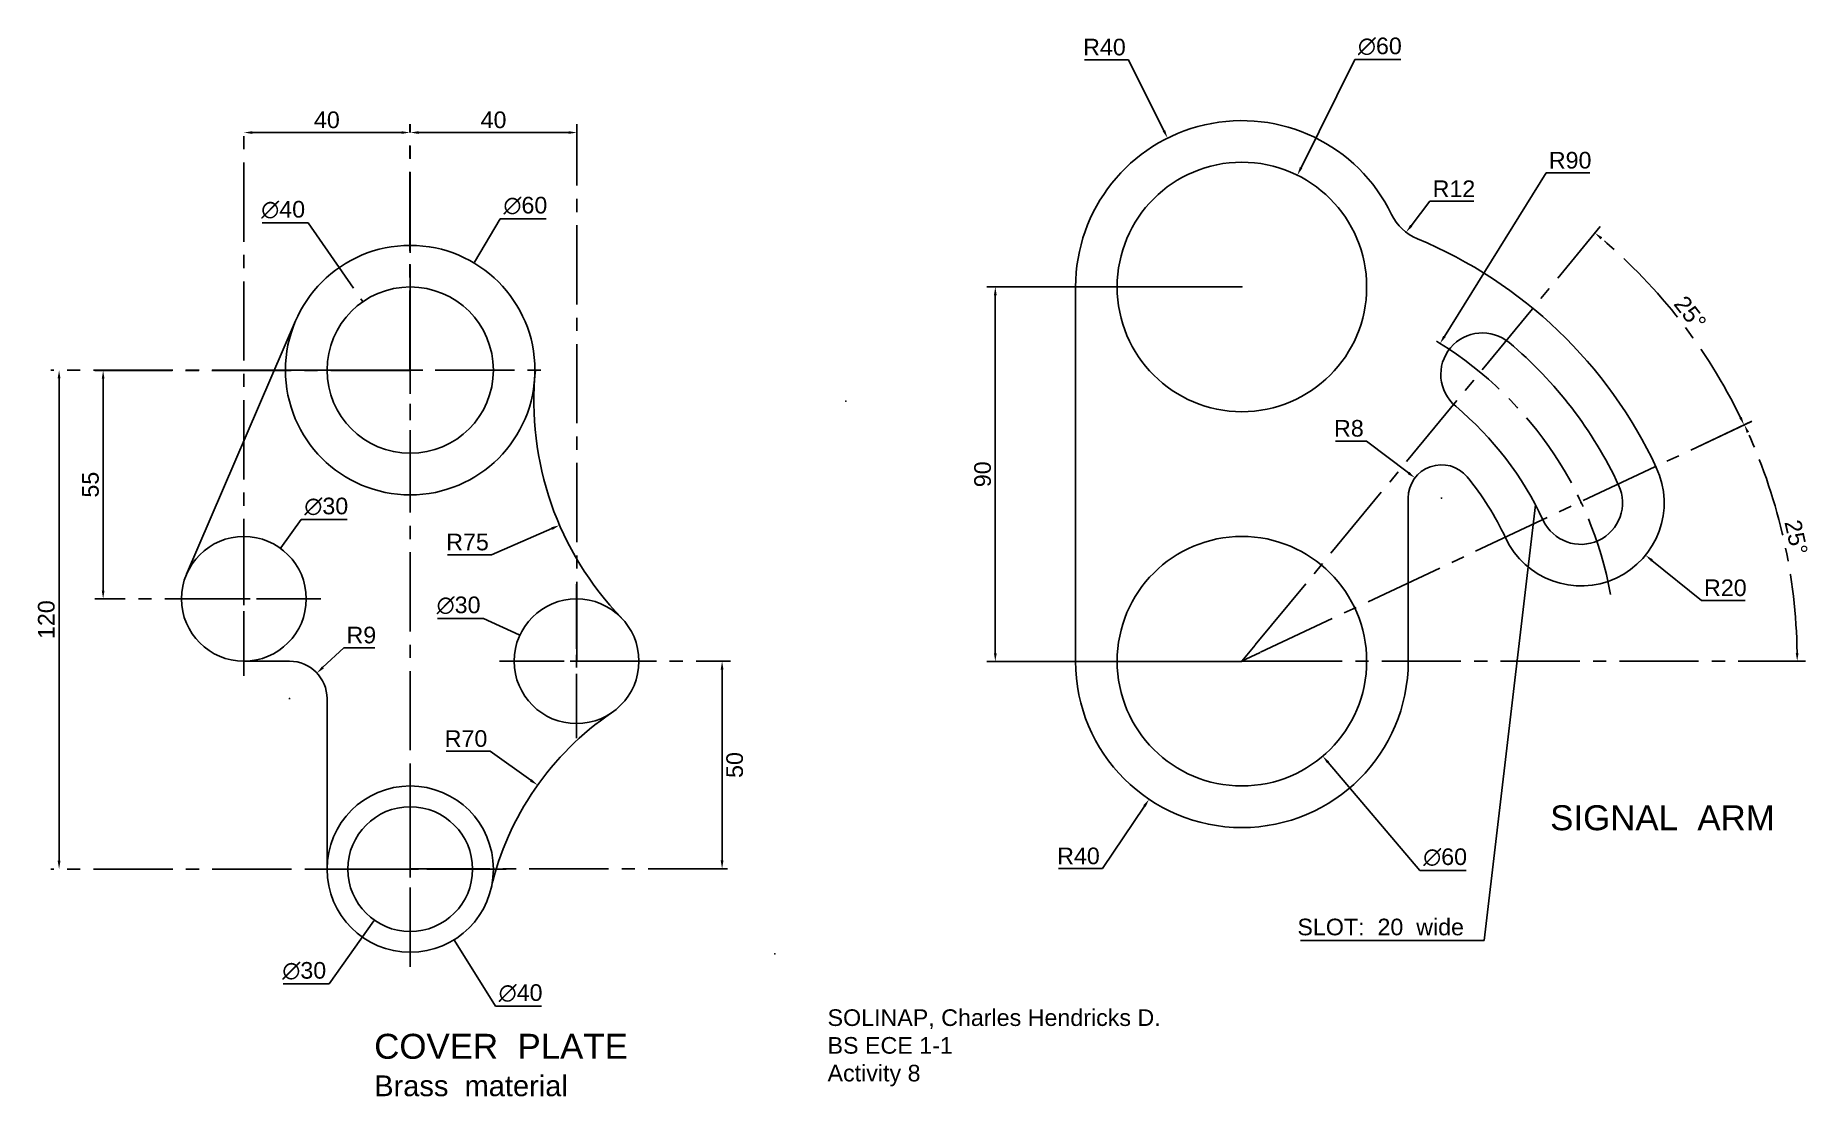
# Model space of a CAD drawing. Header units: millimetres. Extents: x 110 to 537, y 145 to 400.
import ezdxf

# ---------------------------------------------------------------- set-up
doc = ezdxf.new("R2010")
doc.units = ezdxf.units.MM
doc.linetypes.add('CENTER2', pattern=[28.575, 19.05, -3.175, 3.175, -3.175])
doc.layers.add('Layer1', color=7, linetype='Continuous')
doc.styles.get("Standard").update_dxf_attribs({"font": 'arial.ttf'})
doc.dimstyles.get("Standard").update_dxf_attribs({"dimtxt": 0.18, "dimasz": 0.18, "dimexe": 0.18, "dimexo": 0.0625, "dimgap": 0.09, "dimtad": 0, "dimtih": 1, "dimtoh": 1, "dimdec": 4, "dimzin": 0, "dimdsep": 46, "dimtxsty": 'Standard', "dimcen": 0.09, "dimadec": 0, "dimazin": 0, "dimtfac": 1, "dimtdec": 4, "dimtofl": 0, "dimtmove": 0, "dimatfit": 3, "dimfxl": 1, "dimtolj": 1, "dimtzin": 0, "dimarcsym": 0})

# ---------------------------------------------------------------- blocks, each defined once
blk = doc.blocks.new('*U2')
at = {"layer": 'Layer1', "color": 0, "linetype": 'CENTER2', "transparency": 16777216}
for p, q in [((0, 3), (0, 18.5)), ((-18.5, 0), (-3, 0)), ((3, 0), (18.5, 0)), ((0, -18.5), (0, -3))]:
    blk.add_line(p, q, dxfattribs=at)
at = {"layer": 'Layer1', "color": 0, "linetype": 'Continuous', "transparency": 16777216}
for p, q in [((-1.5, 0), (1.5, 0)), ((0, -1.5), (0, 1.5))]:
    blk.add_line(p, q, dxfattribs=at)
blk = doc.blocks.new('*U5')
at = {"layer": 'Layer1', "color": 0, "linetype": 'CENTER2', "transparency": 16777216}
for p, q in [((0, 6), (0, 33.5)), ((-33.5, 0), (-6, 0)), ((6, 0), (33.5, 0)), ((0, -33.5), (0, -6))]:
    blk.add_line(p, q, dxfattribs=at)
at = {"layer": 'Layer1', "color": 0, "linetype": 'Continuous', "transparency": 16777216}
for p, q in [((-3, 0), (3, 0)), ((0, -3), (0, 3))]:
    blk.add_line(p, q, dxfattribs=at)
blk = doc.blocks.new('*U6')
at = {"layer": 'Layer1', "color": 0, "linetype": 'CENTER2', "transparency": 16777216}
for p, q in [((0, 3), (0, 18.5)), ((-18.5, 0), (-3, 0)), ((3, 0), (18.5, 0)), ((0, -18.5), (0, -3))]:
    blk.add_line(p, q, dxfattribs=at)
at = {"layer": 'Layer1', "color": 0, "linetype": 'Continuous', "transparency": 16777216}
for p, q in [((-1.5, 0), (1.5, 0)), ((0, -1.5), (0, 1.5))]:
    blk.add_line(p, q, dxfattribs=at)
blk = doc.blocks.new('*U7')
at = {"layer": 'Layer1', "color": 0, "linetype": 'CENTER2', "transparency": 16777216}
for p, q in [((0, 4), (0, 23.5)), ((-23.5, 0), (-4, 0)), ((4, 0), (23.5, 0)), ((0, -23.5), (0, -4))]:
    blk.add_line(p, q, dxfattribs=at)
at = {"layer": 'Layer1', "color": 0, "linetype": 'Continuous', "transparency": 16777216}
for p, q in [((-2, 0), (2, 0)), ((0, -2), (0, 2))]:
    blk.add_line(p, q, dxfattribs=at)
blk = doc.blocks.new('*D9')
at = {"layer": 'Defpoints', "color": 0, "linetype": 'CENTER2', "transparency": 16777216}
for p in [(168.79, 277.15), (151.21, 252.85)]:
    blk.add_point(p, dxfattribs=at)
at = {"layer": 'Layer1', "color": 4, "linetype": 'CENTER2', "lineweight": -2, "transparency": 16777216}
for p, q in [((173.78, 284.04), (168.9, 277.3)), ((184.85, 284.04), (173.78, 284.04)), ((159.91, 265), (160.09, 265)), ((160, 264.91), (160, 265.09))]:
    blk.add_line(p, q, dxfattribs=at)
at = {"layer": 'Layer1', "color": 4, "linetype": 'CENTER2', "transparency": 16777216}
blk.add_solid([(168.87, 277.32), (168.92, 277.28), (168.79, 277.15)], dxfattribs=at)
at = {"layer": 'Layer1', "color": 0, "linetype": 'CENTER2', "transparency": 16777216, "insert": (179.81, 287.2), "char_height": 4, "attachment_point": 5}
blk.add_mtext('\\A1;∅30', dxfattribs=at)
blk = doc.blocks.new('*D10')
at = {"layer": 'Defpoints', "color": 0, "linetype": 'CENTER2', "transparency": 16777216}
for p in [(226.37, 256.27), (253.63, 243.73)]:
    blk.add_point(p, dxfattribs=at)
at = {"layer": 'Layer1', "color": 4, "linetype": 'CENTER2', "lineweight": -2, "transparency": 16777216}
for p, q in [((206.59, 260.27), (217.66, 260.27)), ((217.66, 260.27), (226.21, 256.34)), ((239.91, 250), (240.09, 250)), ((240, 249.91), (240, 250.09))]:
    blk.add_line(p, q, dxfattribs=at)
at = {"layer": 'Layer1', "color": 4, "linetype": 'CENTER2', "transparency": 16777216}
blk.add_solid([(226.22, 256.37), (226.2, 256.31), (226.37, 256.27)], dxfattribs=at)
at = {"layer": 'Layer1', "color": 0, "linetype": 'CENTER2', "transparency": 16777216, "insert": (211.63, 263.42), "char_height": 4, "attachment_point": 5}
blk.add_mtext('\\A1;∅30', dxfattribs=at)
blk = doc.blocks.new('*D11')
at = {"layer": 'Defpoints', "color": 0, "linetype": 'CENTER2', "transparency": 16777216}
for p in [(208.64, 212.27), (191.36, 187.73)]:
    blk.add_point(p, dxfattribs=at)
at = {"layer": 'Layer1', "color": 4, "linetype": 'CENTER2', "lineweight": -2, "transparency": 16777216}
for p, q in [((199.91, 200), (200.09, 200)), ((200, 199.91), (200, 200.09)), ((180.55, 172.38), (191.26, 187.59)), ((169.48, 172.38), (180.55, 172.38))]:
    blk.add_line(p, q, dxfattribs=at)
at = {"layer": 'Layer1', "color": 4, "linetype": 'CENTER2', "transparency": 16777216}
blk.add_solid([(191.24, 187.6), (191.29, 187.57), (191.36, 187.73)], dxfattribs=at)
at = {"layer": 'Layer1', "color": 0, "linetype": 'CENTER2', "transparency": 16777216, "insert": (174.52, 175.53), "char_height": 4, "attachment_point": 5}
blk.add_mtext('\\A1;∅30', dxfattribs=at)
blk = doc.blocks.new('*D12')
at = {"layer": 'Defpoints', "color": 0, "linetype": 'CENTER2', "transparency": 16777216}
for p in [(189.44, 216.98), (210.56, 183.02)]:
    blk.add_point(p, dxfattribs=at)
at = {"layer": 'Layer1', "color": 4, "linetype": 'CENTER2', "lineweight": -2, "transparency": 16777216}
for p, q in [((199.91, 200), (200.09, 200)), ((200, 199.91), (200, 200.09)), ((220.5, 167.03), (210.66, 182.86)), ((231.57, 167.03), (220.5, 167.03))]:
    blk.add_line(p, q, dxfattribs=at)
at = {"layer": 'Layer1', "color": 4, "linetype": 'CENTER2', "transparency": 16777216}
blk.add_solid([(210.68, 182.88), (210.63, 182.85), (210.56, 183.02)], dxfattribs=at)
at = {"layer": 'Layer1', "color": 0, "linetype": 'CENTER2', "transparency": 16777216, "insert": (226.54, 170.18), "char_height": 4, "attachment_point": 5}
blk.add_mtext('\\A1;∅40', dxfattribs=at)
blk = doc.blocks.new('*D13')
at = {"layer": 'Defpoints', "color": 0, "linetype": 'CENTER2', "transparency": 16777216}
for p in [(188.61, 336.44), (211.39, 303.56)]:
    blk.add_point(p, dxfattribs=at)
at = {"layer": 'Layer1', "color": 4, "linetype": 'CENTER2', "lineweight": -2, "transparency": 16777216}
for p, q in [((164.42, 355.4), (175.49, 355.4)), ((175.49, 355.4), (188.51, 336.59)), ((199.91, 320), (200.09, 320)), ((200, 319.91), (200, 320.09))]:
    blk.add_line(p, q, dxfattribs=at)
at = {"layer": 'Layer1', "color": 4, "linetype": 'CENTER2', "transparency": 16777216}
blk.add_solid([(188.54, 336.61), (188.49, 336.57), (188.61, 336.44)], dxfattribs=at)
at = {"layer": 'Layer1', "color": 0, "linetype": 'CENTER2', "transparency": 16777216, "insert": (169.45, 358.55), "char_height": 4, "attachment_point": 5}
blk.add_mtext('\\A1;∅40', dxfattribs=at)
blk = doc.blocks.new('*D14')
at = {"layer": 'Defpoints', "color": 0, "linetype": 'CENTER2', "transparency": 16777216}
for p in [(215.35, 345.78), (184.65, 294.22)]:
    blk.add_point(p, dxfattribs=at)
at = {"layer": 'Layer1', "color": 4, "linetype": 'CENTER2', "lineweight": -2, "transparency": 16777216}
for p, q in [((221.66, 356.38), (215.44, 345.93)), ((232.73, 356.38), (221.66, 356.38)), ((199.91, 320), (200.09, 320)), ((200, 319.91), (200, 320.09))]:
    blk.add_line(p, q, dxfattribs=at)
at = {"layer": 'Layer1', "color": 4, "linetype": 'CENTER2', "transparency": 16777216}
blk.add_solid([(215.41, 345.95), (215.46, 345.92), (215.35, 345.78)], dxfattribs=at)
at = {"layer": 'Layer1', "color": 0, "linetype": 'CENTER2', "transparency": 16777216, "insert": (227.69, 359.54), "char_height": 4, "attachment_point": 5}
blk.add_mtext('\\A1;∅60', dxfattribs=at)
blk = doc.blocks.new('*D15')
at = {"layer": 'Defpoints', "color": 0, "linetype": 'CENTER2', "transparency": 16777216}
for p in [(200, 319.91), (126.16, 265), (160.09, 265)]:
    blk.add_point(p, dxfattribs=at)
at = {"layer": 'Layer1', "color": 4, "linetype": 'CENTER2', "lineweight": -2, "transparency": 16777216}
for p, q in [((199.94, 319.91), (124.16, 319.91)), ((160.03, 265), (124.16, 265))]:
    blk.add_line(p, q, dxfattribs=at)
at = {"layer": 'Layer1', "color": 4, "linetype": 'Continuous', "lineweight": -2, "transparency": 16777216}
blk.add_line((126.16, 317.91), (126.16, 267), dxfattribs=at)
at = {"layer": 'Layer1', "color": 4, "linetype": 'CENTER2', "transparency": 16777216}
for points in [[(125.82, 317.91), (126.49, 317.91), (126.16, 319.91)], [(125.82, 267), (126.49, 267), (126.16, 265)]]:
    blk.add_solid(points, dxfattribs=at)
at = {"layer": 'Layer1', "color": 0, "linetype": 'CENTER2', "transparency": 16777216, "insert": (123.12, 292.45), "char_height": 4, "attachment_point": 5, "rotation": 90}
blk.add_mtext('\\A1;55', dxfattribs=at)
blk = doc.blocks.new('*D16')
at = {"layer": 'Defpoints', "color": 0, "linetype": 'CENTER2', "transparency": 16777216}
for p in [(200.09, 320), (115.56, 200), (200.09, 200)]:
    blk.add_point(p, dxfattribs=at)
at = {"layer": 'Layer1', "color": 4, "linetype": 'CENTER2', "lineweight": -2, "transparency": 16777216}
for p, q in [((200.03, 320), (113.56, 320)), ((200.03, 200), (113.56, 200))]:
    blk.add_line(p, q, dxfattribs=at)
at = {"layer": 'Layer1', "color": 4, "linetype": 'Continuous', "lineweight": -2, "transparency": 16777216}
blk.add_line((115.56, 318), (115.56, 202), dxfattribs=at)
at = {"layer": 'Layer1', "color": 4, "linetype": 'CENTER2', "transparency": 16777216}
for points in [[(115.22, 318), (115.89, 318), (115.56, 320)], [(115.22, 202), (115.89, 202), (115.56, 200)]]:
    blk.add_solid(points, dxfattribs=at)
at = {"layer": 'Layer1', "color": 0, "linetype": 'CENTER2', "transparency": 16777216, "insert": (112.51, 260), "char_height": 4, "attachment_point": 5, "rotation": 90}
blk.add_mtext('\\A1;120', dxfattribs=at)
blk = doc.blocks.new('*D17')
at = {"layer": 'Defpoints', "color": 0, "linetype": 'CENTER2', "transparency": 16777216}
for p in [(240.09, 250), (200, 200.09), (275, 200.09)]:
    blk.add_point(p, dxfattribs=at)
at = {"layer": 'Layer1', "color": 4, "linetype": 'CENTER2', "lineweight": -2, "transparency": 16777216}
for p, q in [((240.15, 250), (277, 250)), ((200.06, 200.09), (277, 200.09))]:
    blk.add_line(p, q, dxfattribs=at)
at = {"layer": 'Layer1', "color": 4, "linetype": 'Continuous', "lineweight": -2, "transparency": 16777216}
blk.add_line((275, 248), (275, 202.09), dxfattribs=at)
at = {"layer": 'Layer1', "color": 4, "linetype": 'CENTER2', "transparency": 16777216}
for points in [[(274.66, 248), (275.33, 248), (275, 250)], [(274.66, 202.09), (275.33, 202.09), (275, 200.09)]]:
    blk.add_solid(points, dxfattribs=at)
at = {"layer": 'Layer1', "color": 0, "linetype": 'CENTER2', "transparency": 16777216, "insert": (278.04, 225.04), "char_height": 4, "attachment_point": 5, "rotation": 90}
blk.add_mtext('\\A1;50', dxfattribs=at)
blk = doc.blocks.new('*D18')
at = {"layer": 'Defpoints', "color": 0, "linetype": 'CENTER2', "transparency": 16777216}
for p in [(240.09, 377.13), (200, 319.91), (240.09, 250)]:
    blk.add_point(p, dxfattribs=at)
at = {"layer": 'Layer1', "color": 4, "linetype": 'CENTER2', "lineweight": -2, "transparency": 16777216}
for p, q in [((200, 319.97), (200, 379.13)), ((240.09, 250.06), (240.09, 379.13))]:
    blk.add_line(p, q, dxfattribs=at)
at = {"layer": 'Layer1', "color": 4, "linetype": 'Continuous', "lineweight": -2, "transparency": 16777216}
blk.add_line((202, 377.13), (238.09, 377.13), dxfattribs=at)
at = {"layer": 'Layer1', "color": 4, "linetype": 'CENTER2', "transparency": 16777216}
for points in [[(202, 377.46), (202, 376.8), (200, 377.13)], [(238.09, 377.46), (238.09, 376.8), (240.09, 377.13)]]:
    blk.add_solid(points, dxfattribs=at)
at = {"layer": 'Layer1', "color": 0, "linetype": 'CENTER2', "transparency": 16777216, "insert": (220.04, 380.17), "char_height": 4, "attachment_point": 5}
blk.add_mtext('\\A1;40', dxfattribs=at)
blk = doc.blocks.new('*D19')
at = {"layer": 'Defpoints', "color": 0, "linetype": 'CENTER2', "transparency": 16777216}
for p in [(199.91, 377.13), (199.91, 320), (160, 265.09)]:
    blk.add_point(p, dxfattribs=at)
at = {"layer": 'Layer1', "color": 4, "linetype": 'CENTER2', "lineweight": -2, "transparency": 16777216}
for p, q in [((160, 265.15), (160, 379.13)), ((199.91, 320.06), (199.91, 379.13))]:
    blk.add_line(p, q, dxfattribs=at)
at = {"layer": 'Layer1', "color": 4, "linetype": 'Continuous', "lineweight": -2, "transparency": 16777216}
blk.add_line((162, 377.13), (197.91, 377.13), dxfattribs=at)
at = {"layer": 'Layer1', "color": 4, "linetype": 'CENTER2', "transparency": 16777216}
for points in [[(162, 377.46), (162, 376.8), (160, 377.13)], [(197.91, 377.46), (197.91, 376.8), (199.91, 377.13)]]:
    blk.add_solid(points, dxfattribs=at)
at = {"layer": 'Layer1', "color": 0, "linetype": 'CENTER2', "transparency": 16777216, "insert": (179.96, 380.17), "char_height": 4, "attachment_point": 5}
blk.add_mtext('\\A1;40', dxfattribs=at)
blk = doc.blocks.new('*D20')
at = {"layer": 'Defpoints', "color": 0, "linetype": 'CENTER2', "transparency": 16777216}
for p in [(177.56, 247.16), (171, 241)]:
    blk.add_point(p, dxfattribs=at)
at = {"layer": 'Layer1', "color": 4, "linetype": 'CENTER2', "lineweight": -2, "transparency": 16777216}
for p, q in [((184.02, 253.23), (179.02, 248.53)), ((191.48, 253.23), (184.02, 253.23)), ((170.91, 241), (171.09, 241)), ((171, 240.91), (171, 241.09))]:
    blk.add_line(p, q, dxfattribs=at)
at = {"layer": 'Layer1', "color": 4, "linetype": 'CENTER2', "transparency": 16777216}
blk.add_solid([(178.79, 248.77), (179.25, 248.29), (177.56, 247.16)], dxfattribs=at)
at = {"layer": 'Layer1', "color": 0, "linetype": 'CENTER2', "transparency": 16777216, "insert": (188.25, 256.27), "char_height": 4, "attachment_point": 5}
blk.add_mtext('\\A1;R9', dxfattribs=at)
blk = doc.blocks.new('*D21')
at = {"layer": 'Defpoints', "color": 0, "linetype": 'CENTER2', "transparency": 16777216}
for p in [(304.73, 312.53), (235.92, 282.7)]:
    blk.add_point(p, dxfattribs=at)
at = {"layer": 'Layer1', "color": 4, "linetype": 'CENTER2', "lineweight": -2, "transparency": 16777216}
for p, q in [((304.64, 312.53), (304.82, 312.53)), ((304.73, 312.44), (304.73, 312.62)), ((219.57, 275.61), (234.09, 281.9)), ((208.99, 275.61), (219.57, 275.61))]:
    blk.add_line(p, q, dxfattribs=at)
at = {"layer": 'Layer1', "color": 4, "linetype": 'CENTER2', "transparency": 16777216}
blk.add_solid([(233.95, 282.21), (234.22, 281.59), (235.92, 282.7)], dxfattribs=at)
at = {"layer": 'Layer1', "color": 0, "linetype": 'CENTER2', "transparency": 16777216, "insert": (213.78, 278.64), "char_height": 4, "attachment_point": 5}
blk.add_mtext('\\A1;R75', dxfattribs=at)
blk = doc.blocks.new('*D22')
at = {"layer": 'Defpoints', "color": 0, "linetype": 'CENTER2', "transparency": 16777216}
for p in [(230.63, 220.2), (287.66, 179.62)]:
    blk.add_point(p, dxfattribs=at)
at = {"layer": 'Layer1', "color": 4, "linetype": 'CENTER2', "lineweight": -2, "transparency": 16777216}
for p, q in [((208.65, 228.34), (219.2, 228.34)), ((219.2, 228.34), (229, 221.36)), ((287.57, 179.62), (287.75, 179.62)), ((287.66, 179.53), (287.66, 179.71))]:
    blk.add_line(p, q, dxfattribs=at)
at = {"layer": 'Layer1', "color": 4, "linetype": 'CENTER2', "transparency": 16777216}
blk.add_solid([(229.19, 221.64), (228.8, 221.09), (230.63, 220.2)], dxfattribs=at)
at = {"layer": 'Layer1', "color": 0, "linetype": 'CENTER2', "transparency": 16777216, "insert": (213.42, 231.38), "char_height": 4, "attachment_point": 5}
blk.add_mtext('\\A1;R70', dxfattribs=at)
blk = doc.blocks.new('*D23')
at = {"layer": 'Defpoints', "color": 0, "transparency": 16777216}
for p in [(441.63, 294.08), (448, 289.24)]:
    blk.add_point(p, dxfattribs=at)
at = {"layer": 'Layer1', "color": 4, "lineweight": -2, "transparency": 16777216}
for p, q in [((422.5, 302.94), (429.96, 302.94)), ((429.96, 302.94), (440.03, 295.29)), ((447.91, 289.24), (448.09, 289.24)), ((448, 289.15), (448, 289.33))]:
    blk.add_line(p, q, dxfattribs=at)
at = {"layer": 'Layer1', "color": 4, "transparency": 16777216}
blk.add_solid([(440.24, 295.55), (439.83, 295.02), (441.63, 294.08)], dxfattribs=at)
at = {"layer": 'Layer1', "color": 0, "transparency": 16777216, "insert": (425.73, 305.98), "char_height": 4, "attachment_point": 5}
blk.add_mtext('\\A1;R8', dxfattribs=at)
blk = doc.blocks.new('*D24')
at = {"layer": 'Defpoints', "color": 0, "transparency": 16777216}
for p in [(446.8, 362.67), (439.5, 353.14)]:
    blk.add_point(p, dxfattribs=at)
at = {"layer": 'Layer1', "color": 4, "lineweight": -2, "transparency": 16777216}
for p, q in [((445.23, 360.62), (440.72, 354.73)), ((455.74, 360.62), (445.23, 360.62))]:
    blk.add_line(p, q, dxfattribs=at)
at = {"layer": 'Layer1', "color": 4, "transparency": 16777216}
blk.add_solid([(440.45, 354.93), (440.98, 354.53), (439.5, 353.14)], dxfattribs=at)
at = {"layer": 'Layer1', "color": 0, "transparency": 16777216, "insert": (450.99, 363.62), "char_height": 4, "attachment_point": 5}
blk.add_mtext('\\A1;R12', dxfattribs=at)
blk = doc.blocks.new('*D25')
at = {"layer": 'Defpoints', "color": 0, "transparency": 16777216}
for p in [(400, 250), (377.69, 216.8)]:
    blk.add_point(p, dxfattribs=at)
at = {"layer": 'Layer1', "color": 4, "lineweight": -2, "transparency": 16777216}
for p, q in [((399.91, 250), (400.09, 250)), ((400, 249.91), (400, 250.09)), ((366.47, 200.12), (376.57, 215.14)), ((355.93, 200.12), (366.47, 200.12))]:
    blk.add_line(p, q, dxfattribs=at)
at = {"layer": 'Layer1', "color": 4, "transparency": 16777216}
blk.add_solid([(376.29, 215.33), (376.85, 214.96), (377.69, 216.8)], dxfattribs=at)
at = {"layer": 'Layer1', "color": 0, "transparency": 16777216, "insert": (360.7, 203.16), "char_height": 4, "attachment_point": 5}
blk.add_mtext('\\A1;R40', dxfattribs=at)
blk = doc.blocks.new('*D26')
at = {"layer": 'Defpoints', "color": 0, "transparency": 16777216}
for p in [(382.13, 375.79), (400, 340)]:
    blk.add_point(p, dxfattribs=at)
at = {"layer": 'Layer1', "color": 4, "lineweight": -2, "transparency": 16777216}
for p, q in [((362.18, 394.62), (372.72, 394.62)), ((372.72, 394.62), (381.24, 377.58)), ((399.91, 340), (400.09, 340)), ((400, 339.91), (400, 340.09))]:
    blk.add_line(p, q, dxfattribs=at)
at = {"layer": 'Layer1', "color": 4, "transparency": 16777216}
blk.add_solid([(381.53, 377.72), (380.94, 377.43), (382.13, 375.79)], dxfattribs=at)
at = {"layer": 'Layer1', "color": 0, "transparency": 16777216, "insert": (366.95, 397.66), "char_height": 4, "attachment_point": 5}
blk.add_mtext('\\A1;R40', dxfattribs=at)
blk = doc.blocks.new('*D27')
at = {"layer": 'Defpoints', "color": 0, "transparency": 16777216}
for p in [(481.54, 288.1), (497.07, 275.49)]:
    blk.add_point(p, dxfattribs=at)
at = {"layer": 'Layer1', "color": 4, "lineweight": -2, "transparency": 16777216}
for p, q in [((481.45, 288.1), (481.63, 288.1)), ((481.54, 288.01), (481.54, 288.19)), ((510.49, 264.6), (498.62, 274.23)), ((521.04, 264.6), (510.49, 264.6))]:
    blk.add_line(p, q, dxfattribs=at)
at = {"layer": 'Layer1', "color": 4, "transparency": 16777216}
blk.add_solid([(498.83, 274.49), (498.41, 273.97), (497.07, 275.49)], dxfattribs=at)
at = {"layer": 'Layer1', "color": 0, "transparency": 16777216, "insert": (516.26, 267.64), "char_height": 4, "attachment_point": 5}
blk.add_mtext('\\A1;R20', dxfattribs=at)
blk = doc.blocks.new('*D29')
at = {"layer": 'Defpoints', "color": 0, "transparency": 16777216}
for p in [(380.55, 272.84), (419.45, 227.16)]:
    blk.add_point(p, dxfattribs=at)
at = {"layer": 'Layer1', "color": 4, "lineweight": -2, "transparency": 16777216}
for p, q in [((399.91, 250), (400.09, 250)), ((400, 249.91), (400, 250.09)), ((442.83, 199.7), (420.75, 225.64)), ((453.9, 199.7), (442.83, 199.7))]:
    blk.add_line(p, q, dxfattribs=at)
at = {"layer": 'Layer1', "color": 4, "transparency": 16777216}
blk.add_solid([(421, 225.85), (420.49, 225.42), (419.45, 227.16)], dxfattribs=at)
at = {"layer": 'Layer1', "color": 0, "transparency": 16777216, "insert": (448.87, 202.86), "char_height": 4, "attachment_point": 5}
blk.add_mtext('\\A1;∅60', dxfattribs=at)
blk = doc.blocks.new('*D30')
at = {"layer": 'Defpoints', "color": 0, "transparency": 16777216}
for p in [(413.34, 366.87), (386.66, 313.13)]:
    blk.add_point(p, dxfattribs=at)
at = {"layer": 'Layer1', "color": 4, "lineweight": -2, "transparency": 16777216}
for p, q in [((427.15, 394.69), (414.23, 368.66)), ((438.21, 394.69), (427.15, 394.69)), ((399.91, 340), (400.09, 340)), ((400, 339.91), (400, 340.09))]:
    blk.add_line(p, q, dxfattribs=at)
at = {"layer": 'Layer1', "color": 4, "transparency": 16777216}
blk.add_solid([(413.93, 368.81), (414.53, 368.52), (413.34, 366.87)], dxfattribs=at)
at = {"layer": 'Layer1', "color": 0, "transparency": 16777216, "insert": (433.18, 397.84), "char_height": 4, "attachment_point": 5}
blk.add_mtext('\\A1;∅60', dxfattribs=at)
blk = doc.blocks.new('*D31')
at = {"layer": 'Defpoints', "color": 0, "transparency": 16777216}
for p in [(447.65, 326.41), (400.09, 250)]:
    blk.add_point(p, dxfattribs=at)
at = {"layer": 'Layer1', "color": 4, "lineweight": -2, "transparency": 16777216}
for p, q in [((473.17, 367.41), (448.71, 328.11)), ((483.71, 367.41), (473.17, 367.41)), ((400, 250), (400.18, 250)), ((400.09, 249.91), (400.09, 250.09))]:
    blk.add_line(p, q, dxfattribs=at)
at = {"layer": 'Layer1', "color": 4, "transparency": 16777216}
blk.add_solid([(448.42, 328.28), (448.99, 327.93), (447.65, 326.41)], dxfattribs=at)
at = {"layer": 'Layer1', "color": 0, "transparency": 16777216, "insert": (478.94, 370.45), "char_height": 4, "attachment_point": 5}
blk.add_mtext('\\A1;R90', dxfattribs=at)
blk = doc.blocks.new('*D36')
at = {"layer": 'Defpoints', "color": 0, "transparency": 16777216}
for p in [(399.91, 340), (340.7, 249.91), (400.09, 249.91)]:
    blk.add_point(p, dxfattribs=at)
at = {"layer": 'Layer1', "color": 4, "lineweight": -2, "transparency": 16777216}
for p, q in [((399.85, 340), (338.7, 340)), ((340.7, 338), (340.7, 251.91)), ((400.02, 249.91), (338.7, 249.91))]:
    blk.add_line(p, q, dxfattribs=at)
at = {"layer": 'Layer1', "color": 4, "transparency": 16777216}
for points in [[(340.37, 338), (341.04, 338), (340.7, 340)], [(340.37, 251.91), (341.04, 251.91), (340.7, 249.91)]]:
    blk.add_solid(points, dxfattribs=at)
at = {"layer": 'Layer1', "color": 0, "transparency": 16777216, "insert": (337.66, 294.95), "char_height": 4, "attachment_point": 5, "rotation": 90}
blk.add_mtext('\\A1;90', dxfattribs=at)
blk = doc.blocks.new('*D37')
at = {"layer": 'Defpoints', "color": 0, "linetype": 'CENTER2', "transparency": 16777216}
for p in [(532.11, 269.5), (404.43, 252.13), (399.91, 250), (400, 250), (405, 250)]:
    blk.add_point(p, dxfattribs=at)
at = {"layer": 'Layer1', "color": 4, "linetype": 'CENTER2', "lineweight": -2, "transparency": 16777216}
for p, q in [((404.49, 252.15), (522.65, 307.7)), ((405.06, 250), (535.54, 250))]:
    blk.add_line(p, q, dxfattribs=at)
blk.add_arc((399.9, 250), 133.64, 0.8575, 24.3193, dxfattribs=at)
at = {"layer": 'Layer1', "color": 4, "linetype": 'CENTER2', "transparency": 16777216}
for points in [[(521.38, 304.89), (521.98, 305.17), (520.84, 306.85)], [(533.86, 252), (533.19, 251.99), (533.54, 250)]]:
    blk.add_solid(points, dxfattribs=at)
at = {"layer": 'Layer1', "color": 0, "linetype": 'CENTER2', "transparency": 16777216, "insert": (533.29, 279.78), "char_height": 4, "attachment_point": 5, "rotation": 282.5884}
blk.add_mtext('\\A1;25°', dxfattribs=at)
blk = doc.blocks.new('*D38')
at = {"layer": 'Defpoints', "color": 0, "linetype": 'CENTER2', "transparency": 16777216}
for p in [(511.13, 323.9), (403.18, 253.85), (404.43, 252.13), (399.91, 250), (400, 250)]:
    blk.add_point(p, dxfattribs=at)
at = {"layer": 'Layer1', "color": 4, "linetype": 'CENTER2', "lineweight": -2, "transparency": 16777216}
for p, q in [((403.22, 253.9), (486.19, 354.51)), ((404.49, 252.15), (522.57, 307.66))]:
    blk.add_line(p, q, dxfattribs=at)
blk.add_arc((400.06, 250.07), 133.38, 26.0359, 49.6267, dxfattribs=at)
at = {"layer": 'Layer1', "color": 4, "linetype": 'CENTER2', "transparency": 16777216}
for points in [[(486.24, 351.43), (486.67, 351.94), (484.92, 352.97)], [(520.2, 308.76), (519.6, 308.47), (520.76, 306.81)]]:
    blk.add_solid(points, dxfattribs=at)
at = {"layer": 'Layer1', "color": 0, "linetype": 'CENTER2', "transparency": 16777216, "insert": (507.8, 333.74), "char_height": 4, "attachment_point": 5, "rotation": 307.8313}
blk.add_mtext('\\A1;25°', dxfattribs=at)

msp = doc.modelspace()

# ---------------------------------------------------------------- linework, layer by layer
for p, q in [((172.44, 331.86), (146.22, 270.93)), ((160, 250), (171, 250)), ((180, 200), (180, 241))]:
    msp.add_line(p, q)
at = {"color": 4, "linetype": 'CENTER2'}
msp.add_line((200, 200), (200, 320), dxfattribs=at)
for centre, radius in [((200, 320), 30), ((200, 320), 20), ((160, 265), 15), ((240, 250), 15), ((200, 200), 20), ((200, 200), 15)]:
    msp.add_circle(centre, radius)
for centre, radius, start, end in [((304.73, 312.53), 75, 174.2811, 224.0063), ((171, 241), 9, 0, 90), ((287.66, 179.62), 70, 124.1064, 166.9123)]:
    msp.add_arc(centre, radius, start, end)
at = {"layer": 'Layer1'}
for p, q in [((360, 340), (360, 250)), ((440, 250), (440, 289.24)), ((470.6, 287.62), (458.3, 182.83)), ((458.3, 182.83), (414.13, 182.83))]:
    msp.add_line(p, q, dxfattribs=at)
at = {"layer": 'Layer1', "color": 4}
for p, q in [((399.91, 250), (404.43, 252.13)), ((400, 250), (403.18, 253.85)), ((400, 250), (405, 250))]:
    msp.add_line(p, q, dxfattribs=at)
at = {"layer": 'Layer1'}
for centre in [(400, 340), (400, 250)]:
    msp.add_circle(centre, 30, dxfattribs=at)
for centre, radius, start, end in [((400, 340), 40, 25.8424, 180), ((446.8, 362.67), 12, 205.8424, 247.4428), ((400, 250), 110, 25.0428, 67.4428), ((457.84, 318.96), 10, 50.0126, 230.0126), ((400, 250), 100, 25.0428, 50.0126), ((400, 250), 80, 25.0428, 50.0126), ((448, 289.24), 8, 39.268, 180), ((481.54, 288.1), 20, 205.0428, 25.0428), ((400, 250), 70, 25.0428, 39.268), ((481.54, 288.1), 10, 205.0428, 25.0428), ((400, 250), 40, 180, 0)]:
    msp.add_arc(centre, radius, start, end, dxfattribs=at)
at = {"layer": 'Layer1', "color": 4, "linetype": 'CENTER2'}
msp.add_arc((400.09, 250), 90.01, 10.2518, 59.7868, dxfattribs=at)

# ---------------------------------------------------------------- block references
for name, p in [('*U5', (200, 320)), ('*U6', (160, 265)), ('*U2', (240, 250)), ('*U7', (200, 200))]:
    msp.add_blockref(name, p, dxfattribs=at)

# ---------------------------------------------------------------- texts
at = {"layer": 'Layer1', "attachment_point": 1}
for s, width, insert, char_height in [('SIGNAL  ARM', 81.1315, (474.13, 215.36), 6), ('SLOT:  20  wide', 42.8702, (413.35, 188.09), 4), ('SOLINAP, Charles Hendricks D.\\PBS ECE 1-1\\PActivity 8', 180.5506, (300.36, 166.29), 4), ('COVER  PLATE\\P{\\H0.83333x;Brass  material}', 84.1572, (191.34, 160.4), 6)]:
    msp.add_mtext_dynamic_manual_height_columns(s, width=width, gutter_width=12.5, heights=[0], dxfattribs=dict(at, insert=insert, char_height=char_height))

# ---------------------------------------------------------------- dimensions: what is measured, and where the dimension line sits
at = {"layer": 'Layer1'}
for center, mpoint, picture, middle in [((400, 340), (382.13, 375.79), '*D26', (366.95, 394.62)), ((400.09, 250), (447.65, 326.41), '*D31', (478.94, 367.41)), ((446.8, 362.67), (439.5, 353.14), '*D24', (450.99, 360.62)), ((448, 289.24), (441.63, 294.08), '*D23', (425.73, 302.94)), ((481.54, 288.1), (497.07, 275.49), '*D27', (516.26, 264.6)), ((400, 250), (377.69, 216.8), '*D25', (360.7, 200.12))]:
    dim = msp.add_radius_dim(center=center, mpoint=mpoint, dimstyle='Standard', override={"dimtxt": 4, "dimasz": 2, "dimexe": 2, "dimgap": 1, "dimtad": 3, "dimdec": 0, "dimclrd": 4, "dimclre": 4, "dimtdec": 0}, dxfattribs=at)
    dim.commit()
    dim.dimension.update_dxf_attribs({"geometry": picture, "text_midpoint": middle, "dimtype": 164})
for p1, p2, picture, middle in [((386.66, 313.13), (413.34, 366.87), '*D30', (433.18, 394.69)), ((380.55, 272.84), (419.45, 227.16), '*D29', (448.87, 199.7))]:
    dim = msp.add_diameter_dim_2p(p1=p1, p2=p2, dimstyle='Standard', override={"dimtxt": 4, "dimasz": 2, "dimexe": 2, "dimgap": 1, "dimtad": 3, "dimdec": 0, "dimclrd": 4, "dimclre": 4, "dimtdec": 0}, dxfattribs=at)
    dim.commit()
    dim.dimension.update_dxf_attribs({"geometry": picture, "text_midpoint": middle, "dimtype": 163})
at = {"layer": 'Layer1', "linetype": 'CENTER2'}
for base, p1, p2, picture, middle in [((199.91, 377.13), (160, 265.09), (199.91, 320), '*D19', (179.96, 380.17)), ((240.09, 377.13), (200, 319.91), (240.09, 250), '*D18', (220.04, 380.17))]:
    dim = msp.add_linear_dim(base=base, p1=p1, p2=p2, dimstyle='Standard', override={"dimtxt": 4, "dimasz": 2, "dimexe": 2, "dimgap": 1, "dimtad": 2, "dimtih": 0, "dimtoh": 0, "dimdec": 0, "dimclrd": 4, "dimclre": 4, "dimtdec": 0}, dxfattribs=at)
    dim.commit()
    dim.dimension.update_dxf_attribs({"geometry": picture, "text_midpoint": middle})
for p1, p2, picture, middle in [((211.39, 303.56), (188.61, 336.44), '*D13', (169.45, 355.4)), ((184.65, 294.22), (215.35, 345.78), '*D14', (227.69, 356.38)), ((151.21, 252.85), (168.79, 277.15), '*D9', (179.81, 284.04)), ((253.63, 243.73), (226.37, 256.27), '*D10', (211.63, 260.27)), ((189.44, 216.98), (210.56, 183.02), '*D12', (226.54, 167.03)), ((208.64, 212.27), (191.36, 187.73), '*D11', (174.52, 172.38))]:
    dim = msp.add_diameter_dim_2p(p1=p1, p2=p2, dimstyle='Standard', override={"dimtxt": 4, "dimgap": 1, "dimtad": 2, "dimdec": 0, "dimclrd": 4, "dimclre": 4, "dimtdec": 0}, dxfattribs=at)
    dim.commit()
    dim.dimension.update_dxf_attribs({"geometry": picture, "text_midpoint": middle, "dimtype": 163})
for base, line1, line2, picture, middle in [((511.13, 323.9), ((399.91, 250), (404.43, 252.13)), ((400, 250), (403.18, 253.85)), '*D38', (507.8, 333.74)), ((532.11, 269.5), ((400, 250), (405, 250)), ((399.91, 250), (404.43, 252.13)), '*D37', (533.29, 279.78))]:
    dim = msp.add_angular_dim_2l(base=base, line1=line1, line2=line2, dimstyle='Standard', override={"dimtxt": 4, "dimasz": 2, "dimexe": 2, "dimgap": 1, "dimtad": 3, "dimtih": 0, "dimtoh": 0, "dimdec": 0, "dimclrd": 4, "dimclre": 4, "dimtdec": 0}, dxfattribs=at)
    dim.commit()
    dim.dimension.update_dxf_attribs({"geometry": picture, "text_midpoint": middle})
at = {"layer": 'Layer1'}
dim = msp.add_linear_dim(base=(340.7, 249.91), p1=(399.91, 340), p2=(400.09, 249.91), angle=90, dimstyle='Standard', override={"dimtxt": 4, "dimasz": 2, "dimexe": 2, "dimgap": 1, "dimtad": 3, "dimtih": 0, "dimtoh": 0, "dimdec": 0, "dimclrd": 4, "dimclre": 4, "dimtdec": 0}, dxfattribs=at)
dim.commit()
dim.dimension.update_dxf_attribs({"geometry": '*D36', "text_midpoint": (337.66, 294.95)})
at = {"layer": 'Layer1', "linetype": 'CENTER2'}
for base, p1, p2, picture, middle in [((115.56, 200), (200.09, 320), (200.09, 200), '*D16', (112.51, 260)), ((126.16, 265), (200, 319.91), (160.09, 265), '*D15', (123.12, 292.45)), ((275, 200.09), (240.09, 250), (200, 200.09), '*D17', (278.04, 225.04))]:
    dim = msp.add_linear_dim(base=base, p1=p1, p2=p2, angle=90, dimstyle='Standard', override={"dimtxt": 4, "dimasz": 2, "dimexe": 2, "dimgap": 1, "dimtad": 2, "dimtih": 0, "dimtoh": 0, "dimdec": 0, "dimclrd": 4, "dimclre": 4, "dimtdec": 0}, dxfattribs=at)
    dim.commit()
    dim.dimension.update_dxf_attribs({"geometry": picture, "text_midpoint": middle})
for center, mpoint, picture, middle in [((304.73, 312.53), (235.92, 282.7), '*D21', (213.78, 275.61)), ((171, 241), (177.56, 247.16), '*D20', (188.25, 253.23)), ((287.66, 179.62), (230.63, 220.2), '*D22', (213.42, 228.34))]:
    dim = msp.add_radius_dim(center=center, mpoint=mpoint, dimstyle='Standard', override={"dimtxt": 4, "dimasz": 2, "dimexe": 2, "dimgap": 1, "dimtad": 3, "dimdec": 0, "dimclrd": 4, "dimclre": 4, "dimtdec": 0}, dxfattribs=at)
    dim.commit()
    dim.dimension.update_dxf_attribs({"geometry": picture, "text_midpoint": middle, "dimtype": 164})

doc.saveas('drawing.dxf')
